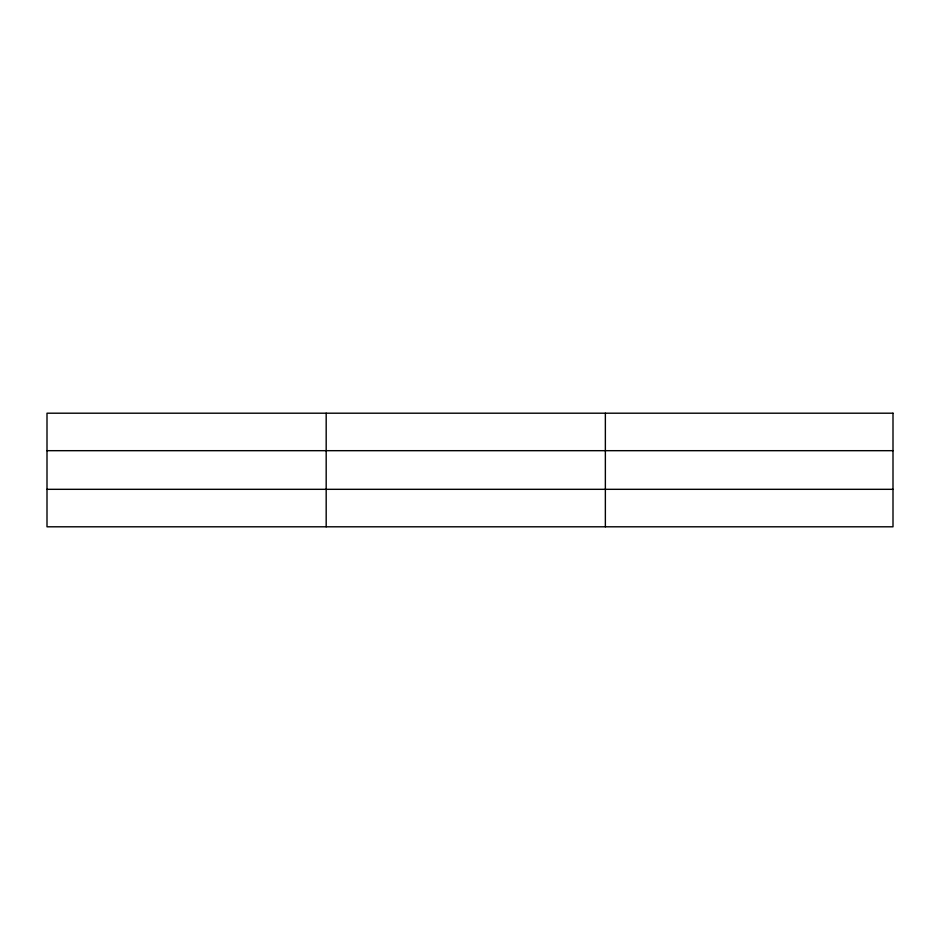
<?xml version="1.0" encoding="UTF-8"?>
<svg xmlns="http://www.w3.org/2000/svg" width="940" height="940" viewBox="0 0 940 940"><rect width="100%" height="100%" fill="white"/><g stroke="black" fill="none" stroke-linecap="round" stroke-linejoin="round"><path stroke-width="1.41" d="M326.18 526.799L326.18 413.201M605.36 526.799L605.36 413.201M47 450.683L893 450.683M47 489.317L893 489.317M893 413.201L893 526.799L47 526.799L47 413.201L893 413.201"/></g></svg>
